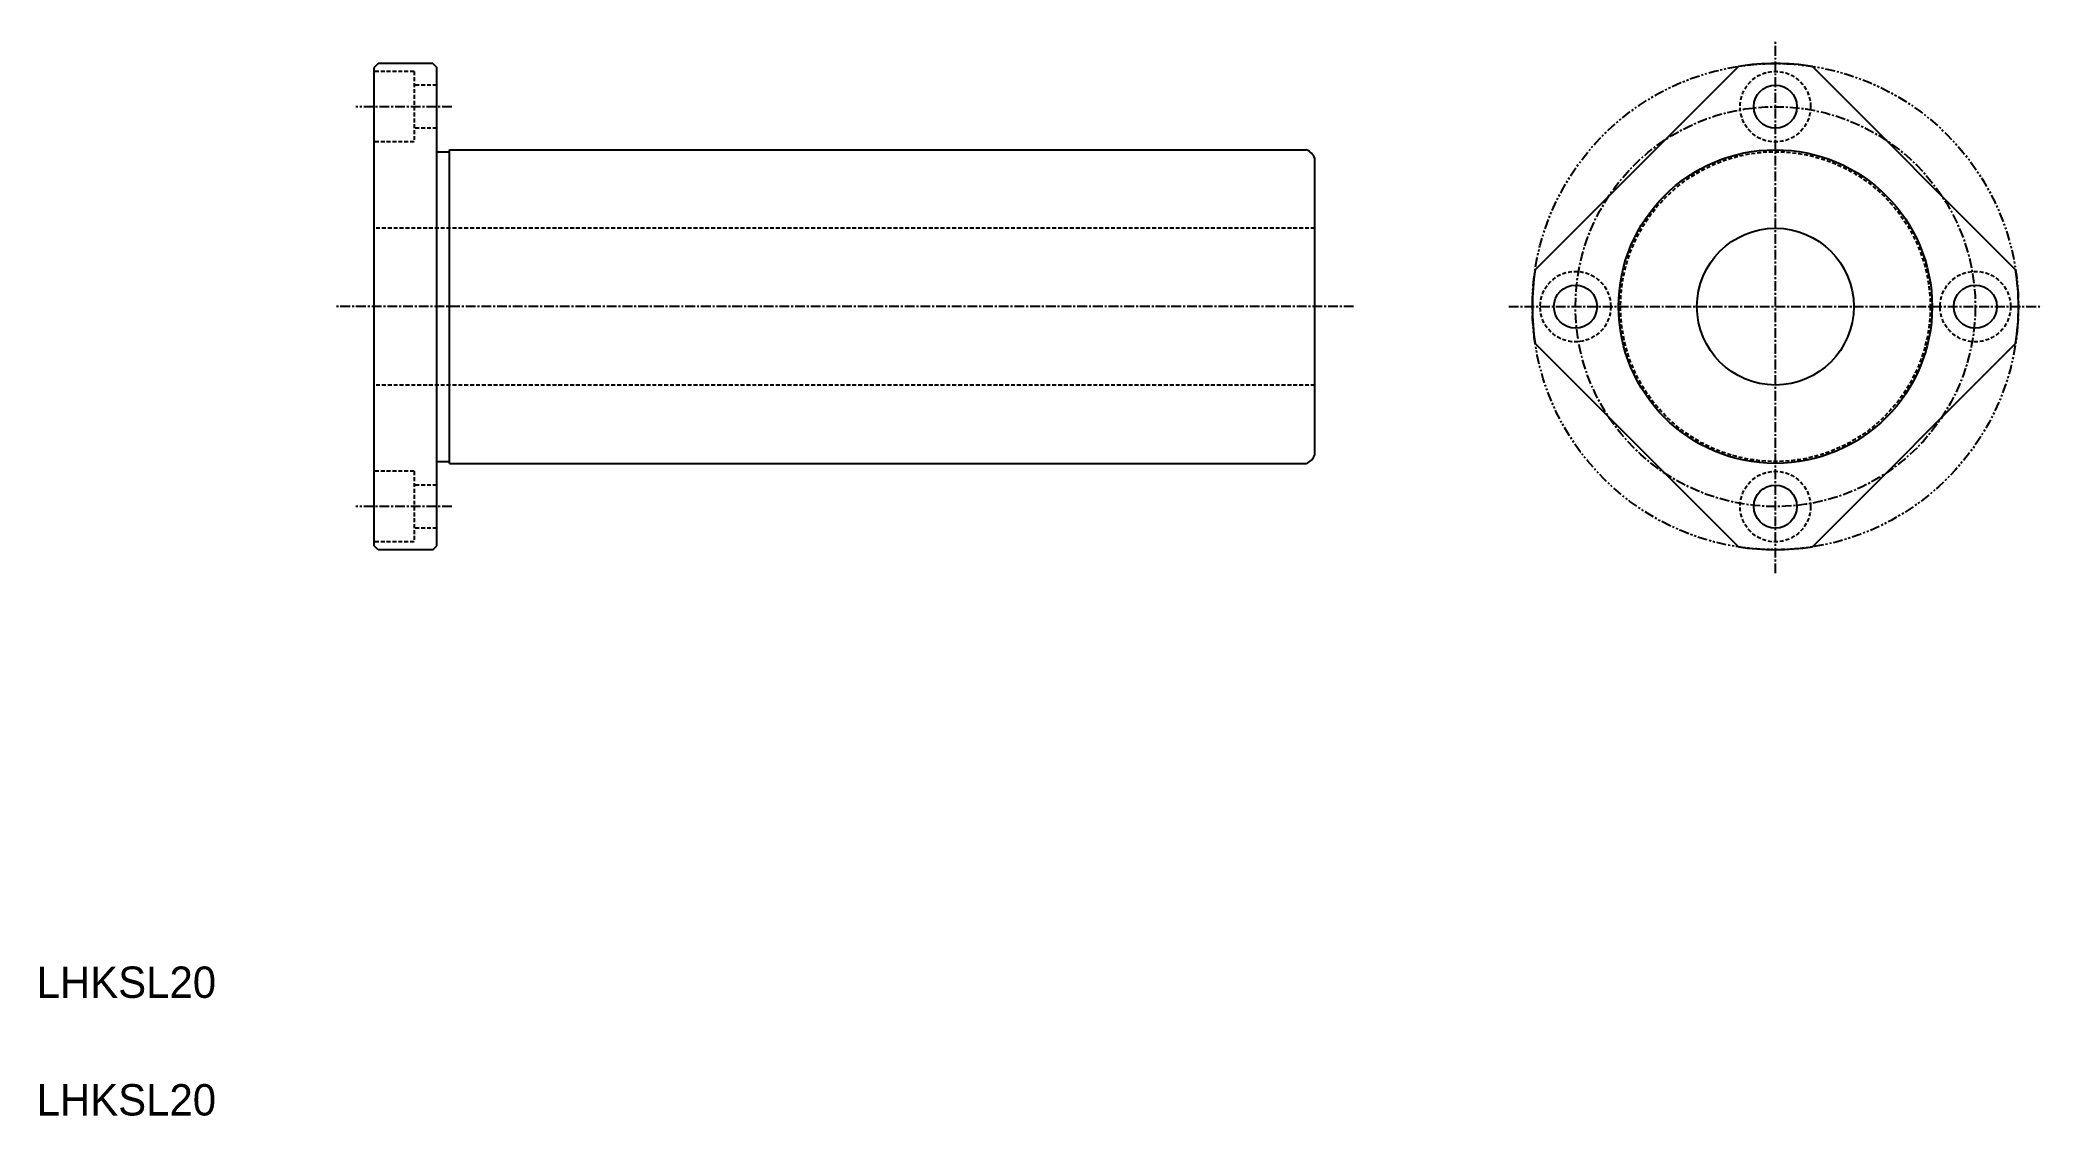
# Model space of a CAD drawing. Extents: x 10 to 266, y 10 to 147.
import ezdxf

# ---------------------------------------------------------------- set-up
doc = ezdxf.new("R2010")
doc.units = 0
for name, pattern in [('CENTER', [2, 1.25, -0.25, 0.25, -0.25]), ('DASHED', [0.75, 0.5, -0.25]), ('PHANTOM', [2.5, 1.25, -0.25, 0.25, -0.25, 0.25, -0.25])]:
    doc.linetypes.add(name, pattern=pattern)
doc.layers.get('0').update_dxf_attribs({"linetype": 'CONTINUOUS'})
doc.layers.add('CENTER', color=1, linetype='CENTER')

msp = doc.modelspace()

# ---------------------------------------------------------------- linework, layer by layer
at = {"color": 7, "linetype": 'CONTINUOUS'}
for p, q in [((53.55, 144.16), (53.05, 143.66)), ((53.05, 82.66), (53.05, 143.66)), ((60.55, 144.16), (53.55, 144.16)), ((60.55, 144.16), (61.05, 143.66)), ((61.05, 82.66), (61.05, 143.66)), ((227.08, 143.8), (201.16, 117.87)), ((262.43, 117.87), (236.51, 143.8)), ((61.05, 132.91), (62.65, 132.91)), ((62.65, 133.16), (171.96, 133.16)), ((62.65, 93.16), (62.65, 133.16)), ((173.05, 94.25), (173.05, 132.07)), ((227.08, 82.52), (201.16, 108.44)), ((262.43, 108.44), (236.51, 82.52)), ((61.05, 93.41), (62.65, 93.41)), ((62.65, 93.16), (171.96, 93.16)), ((86.68, 93.16), (86.68, 93.16)), ((112.3, 93.16), (112.3, 93.16)), ((53.55, 82.16), (53.05, 82.66)), ((60.55, 82.16), (53.55, 82.16)), ((60.55, 82.16), (61.05, 82.66))]:
    msp.add_line(p, q, dxfattribs=at)
at = {"color": 3, "linetype": 'DASHED'}
for p, q in [((58.15, 143.16), (53.05, 143.16)), ((58.15, 143.16), (58.15, 134.16)), ((61.05, 141.41), (58.15, 141.41)), ((61.05, 135.91), (58.15, 135.91)), ((58.15, 134.16), (53.05, 134.16)), ((173.05, 123.16), (53.05, 123.16)), ((173.05, 103.16), (53.05, 103.16)), ((58.15, 92.16), (53.05, 92.16)), ((58.15, 92.16), (58.15, 83.16)), ((61.05, 90.41), (58.15, 90.41)), ((61.05, 84.91), (58.15, 84.91)), ((58.15, 83.16), (53.05, 83.16))]:
    msp.add_line(p, q, dxfattribs=at)
at = {"color": 3, "linetype": 'PHANTOM'}
msp.add_circle((231.79, 113.16), 31, dxfattribs=at)
at = {"color": 3, "linetype": 'DASHED'}
for centre, radius in [((231.79, 138.66), 4.5), ((231.79, 113.16), 19.75), ((206.29, 113.16), 4.5), ((257.29, 113.16), 4.5), ((231.79, 87.66), 4.5)]:
    msp.add_circle(centre, radius, dxfattribs=at)
at = {"color": 7, "linetype": 'CONTINUOUS'}
for centre, radius in [((231.79, 138.66), 2.75), ((231.79, 113.16), 20), ((231.79, 113.16), 10), ((206.29, 113.16), 2.75), ((257.29, 113.16), 2.75), ((231.79, 87.66), 2.75)]:
    msp.add_circle(centre, radius, dxfattribs=at)
for centre, radius, start, end in [((231.79, 113.16), 31, 81.2493, 98.7507), ((171.2, 131.31), 2, 22.3316, 67.6684), ((231.79, 113.16), 31, 171.2493, 188.7507), ((231.79, 113.16), 31, 351.2493, 8.7507), ((171.2, 95.01), 2, 292.3316, 337.6684), ((231.79, 113.16), 31, 261.2493, 278.7507)]:
    msp.add_arc(centre, radius, start, end, dxfattribs=at)
at = {"layer": 'CENTER', "color": 1, "linetype": 'CENTER'}
for p, q in [((231.79, 79.16), (231.79, 147.16)), ((62.97, 138.66), (50.71, 138.66)), ((177.99, 113.16), (48.15, 113.16)), ((197.79, 113.16), (265.79, 113.16)), ((62.97, 87.66), (50.71, 87.66))]:
    msp.add_line(p, q, dxfattribs=at)
msp.add_circle((231.79, 113.16), 25.5, dxfattribs=at)

# ---------------------------------------------------------------- texts
at = {"color": 7, "linetype": 'CONTINUOUS'}
for p in [(10, 25), (10, 10)]:
    msp.add_text('LHKSL20', height=4, dxfattribs=at).set_placement(p)

doc.saveas('drawing.dxf')
